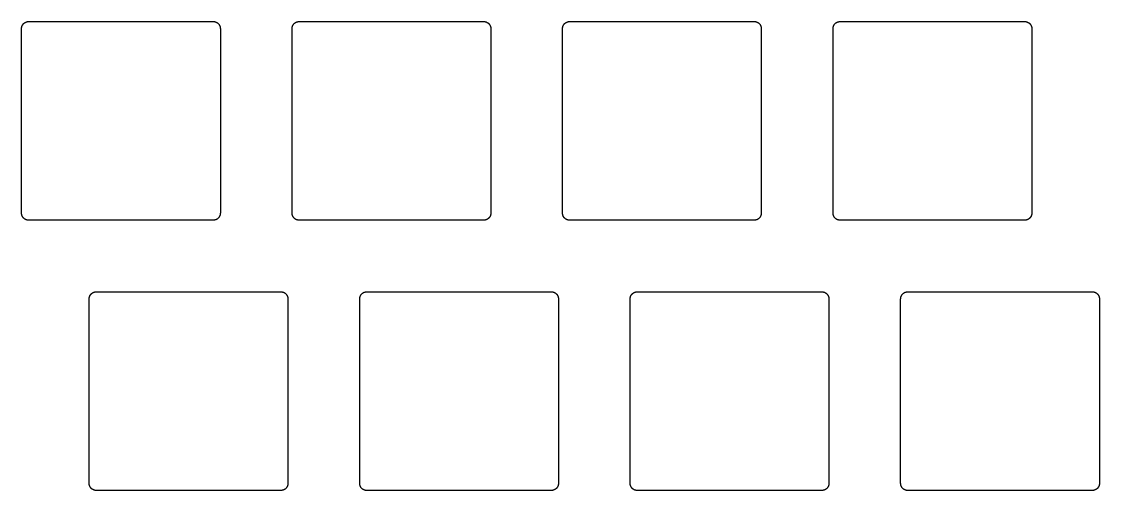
# Model space of a CAD drawing. Header units: millimetres. Extents: x 71 to 420, y -290 to -162.
# Drawn here: x 236.2 to 312.1, y -245.4 to -212.3 of the extents above; entities that cross this region are included whole.
import ezdxf

# ---------------------------------------------------------------- set-up
doc = ezdxf.new("R2010")
doc.units = ezdxf.units.MM
doc.layers.add('Layer 02', color=3, linetype='Continuous', true_color=0x00ff00)

msp = doc.modelspace()

# ---------------------------------------------------------------- linework, layer by layer
at = {"layer": 'Layer 02'}
for points in [[(236.182, -212.818), (236.183, -212.801), (236.184, -212.784), (236.185, -212.767), (236.187, -212.75), (236.19, -212.733), (236.193, -212.716), (236.197, -212.7), (236.201, -212.683), (236.206, -212.667), (236.211, -212.651), (236.217, -212.635), (236.224, -212.619), (236.231, -212.603), (236.238, -212.588), (236.247, -212.573), (236.255, -212.558), (236.264, -212.544), (236.274, -212.53), (236.284, -212.516), (236.295, -212.502), (236.306, -212.489), (236.317, -212.477), (236.329, -212.464), (236.341, -212.453), (236.354, -212.441), (236.367, -212.43), (236.38, -212.42), (236.394, -212.41), (236.408, -212.4), (236.423, -212.391), (236.437, -212.382), (236.452, -212.374), (236.468, -212.366), (236.483, -212.359), (236.499, -212.353), (236.515, -212.347), (236.531, -212.341), (236.548, -212.337), (236.564, -212.332), (236.581, -212.328), (236.597, -212.325), (236.614, -212.323), (236.631, -212.321), (236.648, -212.319), (236.665, -212.318), (236.682, -212.318)], [(236.682, -212.318), (249.682, -212.318)], [(249.682, -212.318), (249.699, -212.318), (249.717, -212.319), (249.734, -212.321), (249.75, -212.323), (249.767, -212.325), (249.784, -212.328), (249.801, -212.332), (249.817, -212.337), (249.834, -212.341), (249.85, -212.347), (249.866, -212.353), (249.882, -212.359), (249.897, -212.366), (249.912, -212.374), (249.927, -212.382), (249.942, -212.391), (249.957, -212.4), (249.971, -212.41), (249.985, -212.42), (249.998, -212.43), (250.011, -212.441), (250.024, -212.453), (250.036, -212.464), (250.048, -212.477), (250.059, -212.489), (250.07, -212.502), (250.081, -212.516), (250.091, -212.53), (250.101, -212.544), (250.11, -212.558), (250.118, -212.573), (250.126, -212.588), (250.134, -212.603), (250.141, -212.619), (250.148, -212.635), (250.154, -212.651), (250.159, -212.667), (250.164, -212.683), (250.168, -212.7), (250.172, -212.716), (250.175, -212.733), (250.178, -212.75), (250.18, -212.767), (250.181, -212.784), (250.182, -212.801), (250.182, -212.818)], [(255.232, -212.818), (255.233, -212.801), (255.234, -212.784), (255.235, -212.767), (255.237, -212.75), (255.24, -212.733), (255.243, -212.716), (255.247, -212.7), (255.251, -212.683), (255.256, -212.667), (255.261, -212.651), (255.267, -212.635), (255.274, -212.619), (255.281, -212.603), (255.288, -212.588), (255.297, -212.573), (255.305, -212.558), (255.314, -212.544), (255.324, -212.53), (255.334, -212.516), (255.345, -212.502), (255.356, -212.489), (255.367, -212.477), (255.379, -212.464), (255.391, -212.453), (255.404, -212.441), (255.417, -212.43), (255.43, -212.42), (255.444, -212.41), (255.458, -212.4), (255.473, -212.391), (255.487, -212.382), (255.502, -212.374), (255.518, -212.366), (255.533, -212.359), (255.549, -212.353), (255.565, -212.347), (255.581, -212.341), (255.598, -212.337), (255.614, -212.332), (255.631, -212.328), (255.647, -212.325), (255.664, -212.323), (255.681, -212.321), (255.698, -212.319), (255.715, -212.318), (255.732, -212.318)], [(255.732, -212.318), (268.732, -212.318)], [(268.732, -212.318), (268.749, -212.318), (268.767, -212.319), (268.784, -212.321), (268.8, -212.323), (268.817, -212.325), (268.834, -212.328), (268.851, -212.332), (268.867, -212.337), (268.884, -212.341), (268.9, -212.347), (268.916, -212.353), (268.932, -212.359), (268.947, -212.366), (268.962, -212.374), (268.977, -212.382), (268.992, -212.391), (269.007, -212.4), (269.021, -212.41), (269.035, -212.42), (269.048, -212.43), (269.061, -212.441), (269.074, -212.453), (269.086, -212.464), (269.098, -212.477), (269.109, -212.489), (269.12, -212.502), (269.131, -212.516), (269.141, -212.53), (269.151, -212.544), (269.16, -212.558), (269.168, -212.573), (269.176, -212.588), (269.184, -212.603), (269.191, -212.619), (269.198, -212.635), (269.204, -212.651), (269.209, -212.667), (269.214, -212.683), (269.218, -212.7), (269.222, -212.716), (269.225, -212.733), (269.228, -212.75), (269.23, -212.767), (269.231, -212.784), (269.232, -212.801), (269.232, -212.818)], [(274.282, -212.818), (274.283, -212.801), (274.284, -212.784), (274.285, -212.767), (274.287, -212.75), (274.29, -212.733), (274.293, -212.716), (274.297, -212.7), (274.301, -212.683), (274.306, -212.667), (274.311, -212.651), (274.317, -212.635), (274.324, -212.619), (274.331, -212.603), (274.338, -212.588), (274.347, -212.573), (274.355, -212.558), (274.364, -212.544), (274.374, -212.53), (274.384, -212.516), (274.395, -212.502), (274.406, -212.489), (274.417, -212.477), (274.429, -212.464), (274.441, -212.453), (274.454, -212.441), (274.467, -212.43), (274.48, -212.42), (274.494, -212.41), (274.508, -212.4), (274.523, -212.391), (274.537, -212.382), (274.552, -212.374), (274.568, -212.366), (274.583, -212.359), (274.599, -212.353), (274.615, -212.347), (274.631, -212.341), (274.648, -212.337), (274.664, -212.332), (274.681, -212.328), (274.697, -212.325), (274.714, -212.323), (274.731, -212.321), (274.748, -212.319), (274.765, -212.318), (274.782, -212.318)], [(274.782, -212.318), (287.782, -212.318)], [(287.782, -212.318), (287.799, -212.318), (287.817, -212.319), (287.834, -212.321), (287.85, -212.323), (287.867, -212.325), (287.884, -212.328), (287.901, -212.332), (287.917, -212.337), (287.934, -212.341), (287.95, -212.347), (287.966, -212.353), (287.982, -212.359), (287.997, -212.366), (288.012, -212.374), (288.027, -212.382), (288.042, -212.391), (288.057, -212.4), (288.071, -212.41), (288.085, -212.42), (288.098, -212.43), (288.111, -212.441), (288.124, -212.453), (288.136, -212.464), (288.148, -212.477), (288.159, -212.489), (288.17, -212.502), (288.181, -212.516), (288.191, -212.53), (288.201, -212.544), (288.21, -212.558), (288.218, -212.573), (288.226, -212.588), (288.234, -212.603), (288.241, -212.619), (288.248, -212.635), (288.254, -212.651), (288.259, -212.667), (288.264, -212.683), (288.268, -212.7), (288.272, -212.716), (288.275, -212.733), (288.278, -212.75), (288.28, -212.767), (288.281, -212.784), (288.282, -212.801), (288.282, -212.818)], [(293.332, -212.818), (293.333, -212.801), (293.334, -212.784), (293.335, -212.767), (293.337, -212.75), (293.34, -212.733), (293.343, -212.716), (293.347, -212.7), (293.351, -212.683), (293.356, -212.667), (293.361, -212.651), (293.367, -212.635), (293.374, -212.619), (293.381, -212.603), (293.388, -212.588), (293.397, -212.573), (293.405, -212.558), (293.414, -212.544), (293.424, -212.53), (293.434, -212.516), (293.445, -212.502), (293.456, -212.489), (293.467, -212.477), (293.479, -212.464), (293.491, -212.453), (293.504, -212.441), (293.517, -212.43), (293.53, -212.42), (293.544, -212.41), (293.558, -212.4), (293.573, -212.391), (293.587, -212.382), (293.602, -212.374), (293.618, -212.366), (293.633, -212.359), (293.649, -212.353), (293.665, -212.347), (293.681, -212.341), (293.698, -212.337), (293.714, -212.332), (293.731, -212.328), (293.747, -212.325), (293.764, -212.323), (293.781, -212.321), (293.798, -212.319), (293.815, -212.318), (293.832, -212.318)], [(293.832, -212.318), (306.832, -212.318)], [(306.832, -212.318), (306.849, -212.318), (306.867, -212.319), (306.884, -212.321), (306.9, -212.323), (306.917, -212.325), (306.934, -212.328), (306.951, -212.332), (306.967, -212.337), (306.984, -212.341), (307, -212.347), (307.016, -212.353), (307.032, -212.359), (307.047, -212.366), (307.062, -212.374), (307.077, -212.382), (307.092, -212.391), (307.107, -212.4), (307.121, -212.41), (307.135, -212.42), (307.148, -212.43), (307.161, -212.441), (307.174, -212.453), (307.186, -212.464), (307.198, -212.477), (307.209, -212.489), (307.22, -212.502), (307.231, -212.516), (307.241, -212.53), (307.251, -212.544), (307.26, -212.558), (307.268, -212.573), (307.276, -212.588), (307.284, -212.603), (307.291, -212.619), (307.298, -212.635), (307.304, -212.651), (307.309, -212.667), (307.314, -212.683), (307.318, -212.7), (307.322, -212.716), (307.325, -212.733), (307.328, -212.75), (307.33, -212.767), (307.331, -212.784), (307.332, -212.801), (307.332, -212.818)], [(236.182, -225.818), (236.182, -212.818)], [(250.182, -212.818), (250.182, -225.818)], [(255.232, -225.818), (255.232, -212.818)], [(269.232, -212.818), (269.232, -225.818)], [(274.282, -225.818), (274.282, -212.818)], [(288.282, -212.818), (288.282, -225.818)], [(293.332, -225.818), (293.332, -212.818)], [(307.332, -212.818), (307.332, -225.818)], [(236.682, -226.318), (236.665, -226.318), (236.648, -226.317), (236.631, -226.315), (236.614, -226.313), (236.597, -226.311), (236.581, -226.308), (236.564, -226.304), (236.548, -226.299), (236.531, -226.295), (236.515, -226.289), (236.499, -226.283), (236.483, -226.277), (236.468, -226.27), (236.452, -226.262), (236.437, -226.254), (236.423, -226.245), (236.408, -226.236), (236.394, -226.227), (236.38, -226.216), (236.367, -226.206), (236.354, -226.195), (236.341, -226.183), (236.329, -226.172), (236.317, -226.159), (236.306, -226.147), (236.295, -226.134), (236.284, -226.12), (236.274, -226.106), (236.264, -226.092), (236.255, -226.078), (236.247, -226.063), (236.238, -226.048), (236.231, -226.033), (236.224, -226.017), (236.217, -226.001), (236.211, -225.985), (236.206, -225.969), (236.201, -225.953), (236.197, -225.936), (236.193, -225.92), (236.19, -225.903), (236.187, -225.886), (236.185, -225.869), (236.184, -225.852), (236.183, -225.835), (236.182, -225.818)], [(250.182, -225.818), (250.182, -225.835), (250.181, -225.852), (250.18, -225.869), (250.178, -225.886), (250.175, -225.903), (250.172, -225.92), (250.168, -225.936), (250.164, -225.953), (250.159, -225.969), (250.154, -225.985), (250.148, -226.001), (250.141, -226.017), (250.134, -226.033), (250.126, -226.048), (250.118, -226.063), (250.11, -226.078), (250.101, -226.092), (250.091, -226.106), (250.081, -226.12), (250.07, -226.134), (250.059, -226.147), (250.048, -226.159), (250.036, -226.172), (250.024, -226.183), (250.011, -226.195), (249.998, -226.206), (249.985, -226.216), (249.971, -226.227), (249.957, -226.236), (249.942, -226.245), (249.927, -226.254), (249.912, -226.262), (249.897, -226.27), (249.882, -226.277), (249.866, -226.283), (249.85, -226.289), (249.834, -226.295), (249.817, -226.299), (249.801, -226.304), (249.784, -226.308), (249.767, -226.311), (249.75, -226.313), (249.734, -226.315), (249.717, -226.317), (249.699, -226.318), (249.682, -226.318)], [(255.732, -226.318), (255.715, -226.318), (255.698, -226.317), (255.681, -226.315), (255.664, -226.313), (255.647, -226.311), (255.631, -226.308), (255.614, -226.304), (255.598, -226.299), (255.581, -226.295), (255.565, -226.289), (255.549, -226.283), (255.533, -226.277), (255.518, -226.27), (255.502, -226.262), (255.487, -226.254), (255.473, -226.245), (255.458, -226.236), (255.444, -226.227), (255.43, -226.216), (255.417, -226.206), (255.404, -226.195), (255.391, -226.183), (255.379, -226.172), (255.367, -226.159), (255.356, -226.147), (255.345, -226.134), (255.334, -226.12), (255.324, -226.106), (255.314, -226.092), (255.305, -226.078), (255.297, -226.063), (255.288, -226.048), (255.281, -226.033), (255.274, -226.017), (255.267, -226.001), (255.261, -225.985), (255.256, -225.969), (255.251, -225.953), (255.247, -225.936), (255.243, -225.92), (255.24, -225.903), (255.237, -225.886), (255.235, -225.869), (255.234, -225.852), (255.233, -225.835), (255.232, -225.818)], [(269.232, -225.818), (269.232, -225.835), (269.231, -225.852), (269.23, -225.869), (269.228, -225.886), (269.225, -225.903), (269.222, -225.92), (269.218, -225.936), (269.214, -225.953), (269.209, -225.969), (269.204, -225.985), (269.198, -226.001), (269.191, -226.017), (269.184, -226.033), (269.176, -226.048), (269.168, -226.063), (269.16, -226.078), (269.151, -226.092), (269.141, -226.106), (269.131, -226.12), (269.12, -226.134), (269.109, -226.147), (269.098, -226.159), (269.086, -226.172), (269.074, -226.183), (269.061, -226.195), (269.048, -226.206), (269.035, -226.216), (269.021, -226.227), (269.007, -226.236), (268.992, -226.245), (268.977, -226.254), (268.962, -226.262), (268.947, -226.27), (268.932, -226.277), (268.916, -226.283), (268.9, -226.289), (268.884, -226.295), (268.867, -226.299), (268.851, -226.304), (268.834, -226.308), (268.817, -226.311), (268.8, -226.313), (268.784, -226.315), (268.767, -226.317), (268.749, -226.318), (268.732, -226.318)], [(274.782, -226.318), (274.765, -226.318), (274.748, -226.317), (274.731, -226.315), (274.714, -226.313), (274.697, -226.311), (274.681, -226.308), (274.664, -226.304), (274.648, -226.299), (274.631, -226.295), (274.615, -226.289), (274.599, -226.283), (274.583, -226.277), (274.568, -226.27), (274.552, -226.262), (274.537, -226.254), (274.523, -226.245), (274.508, -226.236), (274.494, -226.227), (274.48, -226.216), (274.467, -226.206), (274.454, -226.195), (274.441, -226.183), (274.429, -226.172), (274.417, -226.159), (274.406, -226.147), (274.395, -226.134), (274.384, -226.12), (274.374, -226.106), (274.364, -226.092), (274.355, -226.078), (274.347, -226.063), (274.338, -226.048), (274.331, -226.033), (274.324, -226.017), (274.317, -226.001), (274.311, -225.985), (274.306, -225.969), (274.301, -225.953), (274.297, -225.936), (274.293, -225.92), (274.29, -225.903), (274.287, -225.886), (274.285, -225.869), (274.284, -225.852), (274.283, -225.835), (274.282, -225.818)], [(288.282, -225.818), (288.282, -225.835), (288.281, -225.852), (288.28, -225.869), (288.278, -225.886), (288.275, -225.903), (288.272, -225.92), (288.268, -225.936), (288.264, -225.953), (288.259, -225.969), (288.254, -225.985), (288.248, -226.001), (288.241, -226.017), (288.234, -226.033), (288.226, -226.048), (288.218, -226.063), (288.21, -226.078), (288.201, -226.092), (288.191, -226.106), (288.181, -226.12), (288.17, -226.134), (288.159, -226.147), (288.148, -226.159), (288.136, -226.172), (288.124, -226.183), (288.111, -226.195), (288.098, -226.206), (288.085, -226.216), (288.071, -226.227), (288.057, -226.236), (288.042, -226.245), (288.027, -226.254), (288.012, -226.262), (287.997, -226.27), (287.982, -226.277), (287.966, -226.283), (287.95, -226.289), (287.934, -226.295), (287.917, -226.299), (287.901, -226.304), (287.884, -226.308), (287.867, -226.311), (287.85, -226.313), (287.834, -226.315), (287.817, -226.317), (287.799, -226.318), (287.782, -226.318)], [(293.832, -226.318), (293.815, -226.318), (293.798, -226.317), (293.781, -226.315), (293.764, -226.313), (293.747, -226.311), (293.731, -226.308), (293.714, -226.304), (293.698, -226.299), (293.681, -226.295), (293.665, -226.289), (293.649, -226.283), (293.633, -226.277), (293.618, -226.27), (293.602, -226.262), (293.587, -226.254), (293.573, -226.245), (293.558, -226.236), (293.544, -226.227), (293.53, -226.216), (293.517, -226.206), (293.504, -226.195), (293.491, -226.183), (293.479, -226.172), (293.467, -226.159), (293.456, -226.147), (293.445, -226.134), (293.434, -226.12), (293.424, -226.106), (293.414, -226.092), (293.405, -226.078), (293.397, -226.063), (293.388, -226.048), (293.381, -226.033), (293.374, -226.017), (293.367, -226.001), (293.361, -225.985), (293.356, -225.969), (293.351, -225.953), (293.347, -225.936), (293.343, -225.92), (293.34, -225.903), (293.337, -225.886), (293.335, -225.869), (293.334, -225.852), (293.333, -225.835), (293.332, -225.818)], [(307.332, -225.818), (307.332, -225.835), (307.331, -225.852), (307.33, -225.869), (307.328, -225.886), (307.325, -225.903), (307.322, -225.92), (307.318, -225.936), (307.314, -225.953), (307.309, -225.969), (307.304, -225.985), (307.298, -226.001), (307.291, -226.017), (307.284, -226.033), (307.276, -226.048), (307.268, -226.063), (307.26, -226.078), (307.251, -226.092), (307.241, -226.106), (307.231, -226.12), (307.22, -226.134), (307.209, -226.147), (307.198, -226.159), (307.186, -226.172), (307.174, -226.183), (307.161, -226.195), (307.148, -226.206), (307.135, -226.216), (307.121, -226.227), (307.107, -226.236), (307.092, -226.245), (307.077, -226.254), (307.062, -226.262), (307.047, -226.27), (307.032, -226.277), (307.016, -226.283), (307, -226.289), (306.984, -226.295), (306.967, -226.299), (306.951, -226.304), (306.934, -226.308), (306.917, -226.311), (306.9, -226.313), (306.884, -226.315), (306.867, -226.317), (306.849, -226.318), (306.832, -226.318)], [(249.682, -226.318), (236.682, -226.318)], [(268.732, -226.318), (255.732, -226.318)], [(287.782, -226.318), (274.782, -226.318)], [(306.832, -226.318), (293.832, -226.318)], [(240.945, -231.868), (240.945, -231.851), (240.946, -231.834), (240.948, -231.817), (240.95, -231.8), (240.952, -231.783), (240.955, -231.766), (240.959, -231.75), (240.963, -231.733), (240.968, -231.717), (240.974, -231.701), (240.98, -231.685), (240.986, -231.669), (240.993, -231.653), (241.001, -231.638), (241.009, -231.623), (241.018, -231.608), (241.027, -231.594), (241.036, -231.58), (241.047, -231.566), (241.057, -231.552), (241.068, -231.539), (241.079, -231.527), (241.091, -231.514), (241.104, -231.503), (241.116, -231.491), (241.129, -231.48), (241.143, -231.47), (241.157, -231.46), (241.171, -231.45), (241.185, -231.441), (241.2, -231.432), (241.215, -231.424), (241.23, -231.416), (241.246, -231.409), (241.261, -231.403), (241.277, -231.397), (241.294, -231.391), (241.31, -231.387), (241.327, -231.382), (241.343, -231.378), (241.36, -231.375), (241.377, -231.373), (241.394, -231.371), (241.411, -231.369), (241.428, -231.368), (241.445, -231.368)], [(241.445, -231.368), (254.445, -231.368)], [(254.445, -231.368), (254.462, -231.368), (254.479, -231.369), (254.496, -231.371), (254.513, -231.373), (254.53, -231.375), (254.547, -231.378), (254.563, -231.382), (254.58, -231.387), (254.596, -231.391), (254.612, -231.397), (254.628, -231.403), (254.644, -231.409), (254.66, -231.416), (254.675, -231.424), (254.69, -231.432), (254.705, -231.441), (254.719, -231.45), (254.733, -231.46), (254.747, -231.47), (254.76, -231.48), (254.774, -231.491), (254.786, -231.503), (254.798, -231.514), (254.81, -231.527), (254.822, -231.539), (254.833, -231.552), (254.843, -231.566), (254.853, -231.58), (254.863, -231.594), (254.872, -231.608), (254.881, -231.623), (254.889, -231.638), (254.896, -231.653), (254.904, -231.669), (254.91, -231.685), (254.916, -231.701), (254.921, -231.717), (254.926, -231.733), (254.931, -231.75), (254.934, -231.766), (254.938, -231.783), (254.94, -231.8), (254.942, -231.817), (254.944, -231.834), (254.945, -231.851), (254.945, -231.868)], [(259.995, -231.868), (259.995, -231.851), (259.996, -231.834), (259.998, -231.817), (260, -231.8), (260.002, -231.783), (260.005, -231.766), (260.009, -231.75), (260.013, -231.733), (260.018, -231.717), (260.024, -231.701), (260.03, -231.685), (260.036, -231.669), (260.043, -231.653), (260.051, -231.638), (260.059, -231.623), (260.068, -231.608), (260.077, -231.594), (260.086, -231.58), (260.097, -231.566), (260.107, -231.552), (260.118, -231.539), (260.129, -231.527), (260.141, -231.514), (260.154, -231.503), (260.166, -231.491), (260.179, -231.48), (260.193, -231.47), (260.207, -231.46), (260.221, -231.45), (260.235, -231.441), (260.25, -231.432), (260.265, -231.424), (260.28, -231.416), (260.296, -231.409), (260.311, -231.403), (260.327, -231.397), (260.344, -231.391), (260.36, -231.387), (260.377, -231.382), (260.393, -231.378), (260.41, -231.375), (260.427, -231.373), (260.444, -231.371), (260.461, -231.369), (260.478, -231.368), (260.495, -231.368)], [(260.495, -231.368), (273.495, -231.368)], [(273.495, -231.368), (273.512, -231.368), (273.529, -231.369), (273.546, -231.371), (273.563, -231.373), (273.58, -231.375), (273.597, -231.378), (273.613, -231.382), (273.63, -231.387), (273.646, -231.391), (273.662, -231.397), (273.678, -231.403), (273.694, -231.409), (273.71, -231.416), (273.725, -231.424), (273.74, -231.432), (273.755, -231.441), (273.769, -231.45), (273.783, -231.46), (273.797, -231.47), (273.81, -231.48), (273.824, -231.491), (273.836, -231.503), (273.848, -231.514), (273.86, -231.527), (273.872, -231.539), (273.883, -231.552), (273.893, -231.566), (273.903, -231.58), (273.913, -231.594), (273.922, -231.608), (273.931, -231.623), (273.939, -231.638), (273.946, -231.653), (273.954, -231.669), (273.96, -231.685), (273.966, -231.701), (273.971, -231.717), (273.976, -231.733), (273.981, -231.75), (273.984, -231.766), (273.988, -231.783), (273.99, -231.8), (273.992, -231.817), (273.994, -231.834), (273.995, -231.851), (273.995, -231.868)], [(279.045, -231.868), (279.045, -231.851), (279.046, -231.834), (279.048, -231.817), (279.05, -231.8), (279.052, -231.783), (279.055, -231.766), (279.059, -231.75), (279.063, -231.733), (279.068, -231.717), (279.074, -231.701), (279.08, -231.685), (279.086, -231.669), (279.093, -231.653), (279.101, -231.638), (279.109, -231.623), (279.118, -231.608), (279.127, -231.594), (279.136, -231.58), (279.147, -231.566), (279.157, -231.552), (279.168, -231.539), (279.179, -231.527), (279.191, -231.514), (279.204, -231.503), (279.216, -231.491), (279.229, -231.48), (279.243, -231.47), (279.257, -231.46), (279.271, -231.45), (279.285, -231.441), (279.3, -231.432), (279.315, -231.424), (279.33, -231.416), (279.346, -231.409), (279.361, -231.403), (279.377, -231.397), (279.394, -231.391), (279.41, -231.387), (279.427, -231.382), (279.443, -231.378), (279.46, -231.375), (279.477, -231.373), (279.494, -231.371), (279.511, -231.369), (279.528, -231.368), (279.545, -231.368)], [(279.545, -231.368), (292.545, -231.368)], [(292.545, -231.368), (292.562, -231.368), (292.579, -231.369), (292.596, -231.371), (292.613, -231.373), (292.63, -231.375), (292.647, -231.378), (292.663, -231.382), (292.68, -231.387), (292.696, -231.391), (292.712, -231.397), (292.728, -231.403), (292.744, -231.409), (292.76, -231.416), (292.775, -231.424), (292.79, -231.432), (292.805, -231.441), (292.819, -231.45), (292.833, -231.46), (292.847, -231.47), (292.86, -231.48), (292.874, -231.491), (292.886, -231.503), (292.898, -231.514), (292.91, -231.527), (292.922, -231.539), (292.933, -231.552), (292.943, -231.566), (292.953, -231.58), (292.963, -231.594), (292.972, -231.608), (292.981, -231.623), (292.989, -231.638), (292.996, -231.653), (293.004, -231.669), (293.01, -231.685), (293.016, -231.701), (293.021, -231.717), (293.026, -231.733), (293.031, -231.75), (293.034, -231.766), (293.038, -231.783), (293.04, -231.8), (293.042, -231.817), (293.044, -231.834), (293.045, -231.851), (293.045, -231.868)], [(298.095, -231.868), (298.095, -231.851), (298.096, -231.834), (298.098, -231.817), (298.1, -231.8), (298.102, -231.783), (298.105, -231.766), (298.109, -231.75), (298.113, -231.733), (298.118, -231.717), (298.124, -231.701), (298.13, -231.685), (298.136, -231.669), (298.143, -231.653), (298.151, -231.638), (298.159, -231.623), (298.168, -231.608), (298.177, -231.594), (298.186, -231.58), (298.197, -231.566), (298.207, -231.552), (298.218, -231.539), (298.229, -231.527), (298.241, -231.514), (298.254, -231.503), (298.266, -231.491), (298.279, -231.48), (298.293, -231.47), (298.307, -231.46), (298.321, -231.45), (298.335, -231.441), (298.35, -231.432), (298.365, -231.424), (298.38, -231.416), (298.396, -231.409), (298.411, -231.403), (298.427, -231.397), (298.444, -231.391), (298.46, -231.387), (298.477, -231.382), (298.493, -231.378), (298.51, -231.375), (298.527, -231.373), (298.544, -231.371), (298.561, -231.369), (298.578, -231.368), (298.595, -231.368)], [(298.595, -231.368), (311.595, -231.368)], [(311.595, -231.368), (311.612, -231.368), (311.629, -231.369), (311.646, -231.371), (311.663, -231.373), (311.68, -231.375), (311.697, -231.378), (311.713, -231.382), (311.73, -231.387), (311.746, -231.391), (311.762, -231.397), (311.778, -231.403), (311.794, -231.409), (311.81, -231.416), (311.825, -231.424), (311.84, -231.432), (311.855, -231.441), (311.869, -231.45), (311.883, -231.46), (311.897, -231.47), (311.91, -231.48), (311.924, -231.491), (311.936, -231.503), (311.948, -231.514), (311.96, -231.527), (311.972, -231.539), (311.983, -231.552), (311.993, -231.566), (312.003, -231.58), (312.013, -231.594), (312.022, -231.608), (312.031, -231.623), (312.039, -231.638), (312.046, -231.653), (312.054, -231.669), (312.06, -231.685), (312.066, -231.701), (312.071, -231.717), (312.076, -231.733), (312.081, -231.75), (312.084, -231.766), (312.088, -231.783), (312.09, -231.8), (312.092, -231.817), (312.094, -231.834), (312.095, -231.851), (312.095, -231.868)], [(240.945, -244.868), (240.945, -231.868)], [(254.945, -231.868), (254.945, -244.868)], [(259.995, -244.868), (259.995, -231.868)], [(273.995, -231.868), (273.995, -244.868)], [(279.045, -244.868), (279.045, -231.868)], [(293.045, -231.868), (293.045, -244.868)], [(298.095, -244.868), (298.095, -231.868)], [(312.095, -231.868), (312.095, -244.868)], [(241.445, -245.368), (241.428, -245.368), (241.411, -245.367), (241.394, -245.365), (241.377, -245.363), (241.36, -245.361), (241.343, -245.358), (241.327, -245.354), (241.31, -245.349), (241.294, -245.345), (241.277, -245.339), (241.261, -245.333), (241.246, -245.327), (241.23, -245.32), (241.215, -245.312), (241.2, -245.304), (241.185, -245.295), (241.171, -245.286), (241.157, -245.277), (241.143, -245.266), (241.129, -245.256), (241.116, -245.245), (241.104, -245.233), (241.091, -245.222), (241.079, -245.209), (241.068, -245.197), (241.057, -245.184), (241.047, -245.17), (241.036, -245.156), (241.027, -245.142), (241.018, -245.128), (241.009, -245.113), (241.001, -245.098), (240.993, -245.083), (240.986, -245.067), (240.98, -245.051), (240.974, -245.035), (240.968, -245.019), (240.963, -245.003), (240.959, -244.986), (240.955, -244.97), (240.952, -244.953), (240.95, -244.936), (240.948, -244.919), (240.946, -244.902), (240.945, -244.885), (240.945, -244.868)], [(254.945, -244.868), (254.945, -244.885), (254.944, -244.902), (254.942, -244.919), (254.94, -244.936), (254.938, -244.953), (254.934, -244.97), (254.931, -244.986), (254.926, -245.003), (254.921, -245.019), (254.916, -245.035), (254.91, -245.051), (254.904, -245.067), (254.896, -245.083), (254.889, -245.098), (254.881, -245.113), (254.872, -245.128), (254.863, -245.142), (254.853, -245.156), (254.843, -245.17), (254.833, -245.184), (254.822, -245.197), (254.81, -245.209), (254.798, -245.222), (254.786, -245.233), (254.774, -245.245), (254.76, -245.256), (254.747, -245.266), (254.733, -245.277), (254.719, -245.286), (254.705, -245.295), (254.69, -245.304), (254.675, -245.312), (254.66, -245.32), (254.644, -245.327), (254.628, -245.333), (254.612, -245.339), (254.596, -245.345), (254.58, -245.349), (254.563, -245.354), (254.547, -245.358), (254.53, -245.361), (254.513, -245.363), (254.496, -245.365), (254.479, -245.367), (254.462, -245.368), (254.445, -245.368)], [(260.495, -245.368), (260.478, -245.368), (260.461, -245.367), (260.444, -245.365), (260.427, -245.363), (260.41, -245.361), (260.393, -245.358), (260.377, -245.354), (260.36, -245.349), (260.344, -245.345), (260.327, -245.339), (260.311, -245.333), (260.296, -245.327), (260.28, -245.32), (260.265, -245.312), (260.25, -245.304), (260.235, -245.295), (260.221, -245.286), (260.207, -245.277), (260.193, -245.266), (260.179, -245.256), (260.166, -245.245), (260.154, -245.233), (260.141, -245.222), (260.129, -245.209), (260.118, -245.197), (260.107, -245.184), (260.097, -245.17), (260.086, -245.156), (260.077, -245.142), (260.068, -245.128), (260.059, -245.113), (260.051, -245.098), (260.043, -245.083), (260.036, -245.067), (260.03, -245.051), (260.024, -245.035), (260.018, -245.019), (260.013, -245.003), (260.009, -244.986), (260.005, -244.97), (260.002, -244.953), (260, -244.936), (259.998, -244.919), (259.996, -244.902), (259.995, -244.885), (259.995, -244.868)], [(273.995, -244.868), (273.995, -244.885), (273.994, -244.902), (273.992, -244.919), (273.99, -244.936), (273.988, -244.953), (273.984, -244.97), (273.981, -244.986), (273.976, -245.003), (273.971, -245.019), (273.966, -245.035), (273.96, -245.051), (273.954, -245.067), (273.946, -245.083), (273.939, -245.098), (273.931, -245.113), (273.922, -245.128), (273.913, -245.142), (273.903, -245.156), (273.893, -245.17), (273.883, -245.184), (273.872, -245.197), (273.86, -245.209), (273.848, -245.222), (273.836, -245.233), (273.824, -245.245), (273.81, -245.256), (273.797, -245.266), (273.783, -245.277), (273.769, -245.286), (273.755, -245.295), (273.74, -245.304), (273.725, -245.312), (273.71, -245.32), (273.694, -245.327), (273.678, -245.333), (273.662, -245.339), (273.646, -245.345), (273.63, -245.349), (273.613, -245.354), (273.597, -245.358), (273.58, -245.361), (273.563, -245.363), (273.546, -245.365), (273.529, -245.367), (273.512, -245.368), (273.495, -245.368)], [(279.545, -245.368), (279.528, -245.368), (279.511, -245.367), (279.494, -245.365), (279.477, -245.363), (279.46, -245.361), (279.443, -245.358), (279.427, -245.354), (279.41, -245.349), (279.394, -245.345), (279.377, -245.339), (279.361, -245.333), (279.346, -245.327), (279.33, -245.32), (279.315, -245.312), (279.3, -245.304), (279.285, -245.295), (279.271, -245.286), (279.257, -245.277), (279.243, -245.266), (279.229, -245.256), (279.216, -245.245), (279.204, -245.233), (279.191, -245.222), (279.179, -245.209), (279.168, -245.197), (279.157, -245.184), (279.147, -245.17), (279.136, -245.156), (279.127, -245.142), (279.118, -245.128), (279.109, -245.113), (279.101, -245.098), (279.093, -245.083), (279.086, -245.067), (279.08, -245.051), (279.074, -245.035), (279.068, -245.019), (279.063, -245.003), (279.059, -244.986), (279.055, -244.97), (279.052, -244.953), (279.05, -244.936), (279.048, -244.919), (279.046, -244.902), (279.045, -244.885), (279.045, -244.868)], [(293.045, -244.868), (293.045, -244.885), (293.044, -244.902), (293.042, -244.919), (293.04, -244.936), (293.038, -244.953), (293.034, -244.97), (293.031, -244.986), (293.026, -245.003), (293.021, -245.019), (293.016, -245.035), (293.01, -245.051), (293.004, -245.067), (292.996, -245.083), (292.989, -245.098), (292.981, -245.113), (292.972, -245.128), (292.963, -245.142), (292.953, -245.156), (292.943, -245.17), (292.933, -245.184), (292.922, -245.197), (292.91, -245.209), (292.898, -245.222), (292.886, -245.233), (292.874, -245.245), (292.86, -245.256), (292.847, -245.266), (292.833, -245.277), (292.819, -245.286), (292.805, -245.295), (292.79, -245.304), (292.775, -245.312), (292.76, -245.32), (292.744, -245.327), (292.728, -245.333), (292.712, -245.339), (292.696, -245.345), (292.68, -245.349), (292.663, -245.354), (292.647, -245.358), (292.63, -245.361), (292.613, -245.363), (292.596, -245.365), (292.579, -245.367), (292.562, -245.368), (292.545, -245.368)], [(298.595, -245.368), (298.578, -245.368), (298.561, -245.367), (298.544, -245.365), (298.527, -245.363), (298.51, -245.361), (298.493, -245.358), (298.477, -245.354), (298.46, -245.349), (298.444, -245.345), (298.427, -245.339), (298.411, -245.333), (298.396, -245.327), (298.38, -245.32), (298.365, -245.312), (298.35, -245.304), (298.335, -245.295), (298.321, -245.286), (298.307, -245.277), (298.293, -245.266), (298.279, -245.256), (298.266, -245.245), (298.254, -245.233), (298.241, -245.222), (298.229, -245.209), (298.218, -245.197), (298.207, -245.184), (298.197, -245.17), (298.186, -245.156), (298.177, -245.142), (298.168, -245.128), (298.159, -245.113), (298.151, -245.098), (298.143, -245.083), (298.136, -245.067), (298.13, -245.051), (298.124, -245.035), (298.118, -245.019), (298.113, -245.003), (298.109, -244.986), (298.105, -244.97), (298.102, -244.953), (298.1, -244.936), (298.098, -244.919), (298.096, -244.902), (298.095, -244.885), (298.095, -244.868)], [(312.095, -244.868), (312.095, -244.885), (312.094, -244.902), (312.092, -244.919), (312.09, -244.936), (312.088, -244.953), (312.084, -244.97), (312.081, -244.986), (312.076, -245.003), (312.071, -245.019), (312.066, -245.035), (312.06, -245.051), (312.054, -245.067), (312.046, -245.083), (312.039, -245.098), (312.031, -245.113), (312.022, -245.128), (312.013, -245.142), (312.003, -245.156), (311.993, -245.17), (311.983, -245.184), (311.972, -245.197), (311.96, -245.209), (311.948, -245.222), (311.936, -245.233), (311.924, -245.245), (311.91, -245.256), (311.897, -245.266), (311.883, -245.277), (311.869, -245.286), (311.855, -245.295), (311.84, -245.304), (311.825, -245.312), (311.81, -245.32), (311.794, -245.327), (311.778, -245.333), (311.762, -245.339), (311.746, -245.345), (311.73, -245.349), (311.713, -245.354), (311.697, -245.358), (311.68, -245.361), (311.663, -245.363), (311.646, -245.365), (311.629, -245.367), (311.612, -245.368), (311.595, -245.368)], [(254.445, -245.368), (241.445, -245.368)], [(273.495, -245.368), (260.495, -245.368)], [(292.545, -245.368), (279.545, -245.368)], [(311.595, -245.368), (298.595, -245.368)]]:
    msp.add_lwpolyline(points, dxfattribs=at)

doc.saveas('drawing.dxf')
